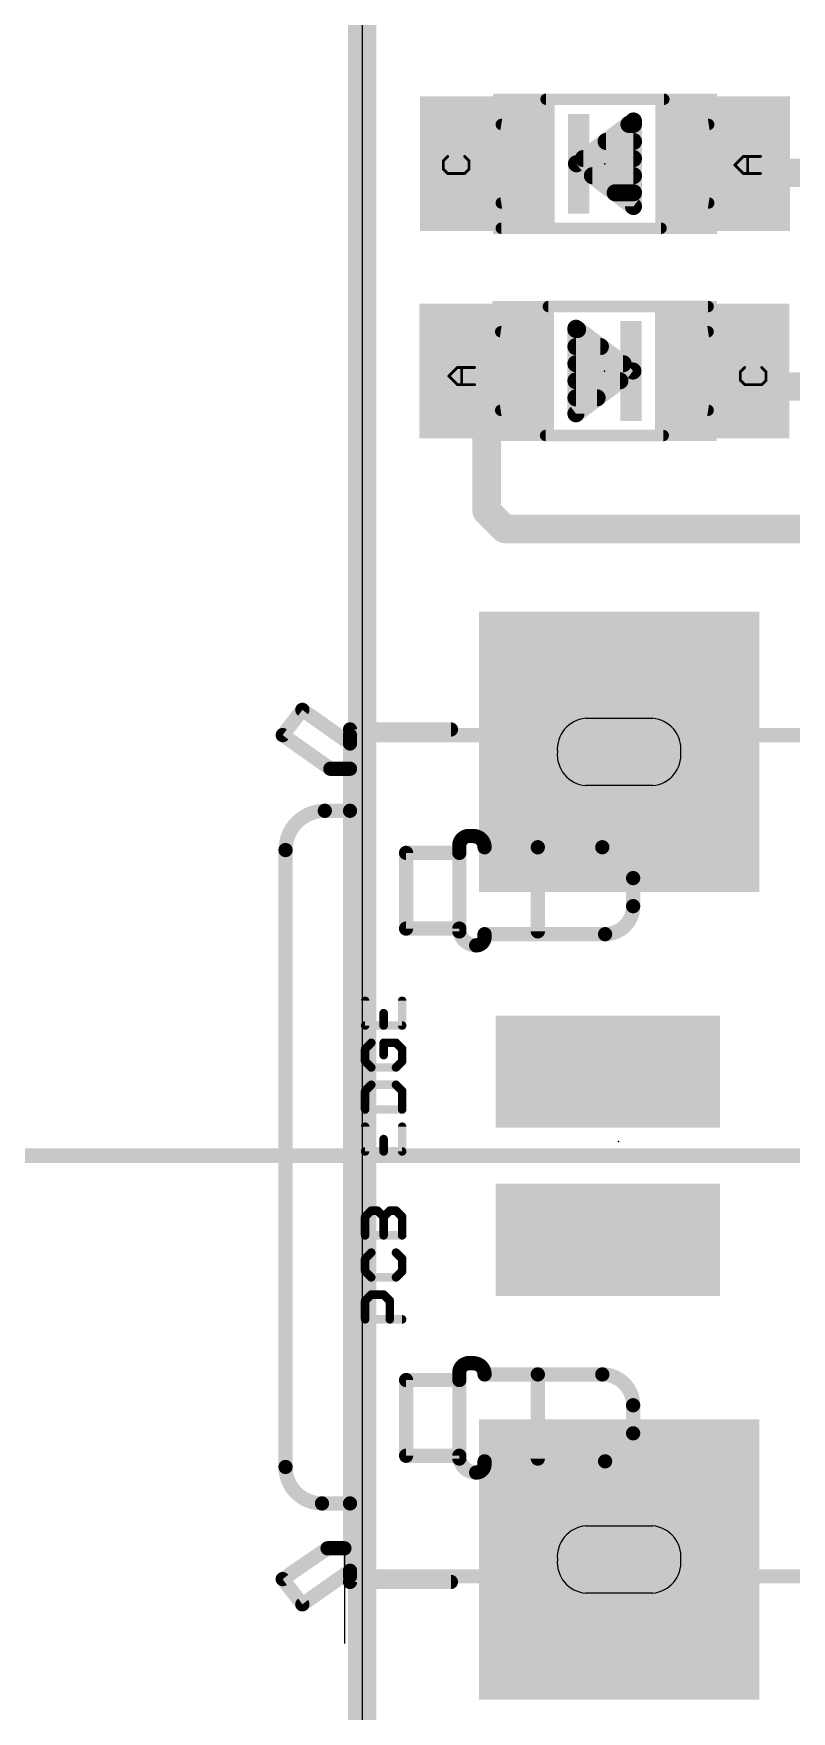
# Model space of a CAD drawing. Extents: x -18.9 to 56.5, y -5.3 to 63.2.
# Drawn here: x -2.93 to 3.83, y 20.45 to 35.4 of the extents above; entities that cross this region are included whole.
import ezdxf

# ---------------------------------------------------------------- set-up
doc = ezdxf.new("R2010")
doc.units = 0
for name, color, linetype in [('1', 12, 'CONTINUOUS'), ('16', 132, 'CONTINUOUS'), ('17', 110, 'CONTINUOUS'), ('20', 53, 'CONTINUOUS'), ('21', 40, 'CONTINUOUS'), ('23', 53, 'CONTINUOUS'), ('24', 53, 'CONTINUOUS'), ('47', 253, 'CONTINUOUS'), ('51', 253, 'CONTINUOUS')]:
    doc.layers.add(name, color=color, linetype=linetype)

# ---------------------------------------------------------------- blocks, each defined once
blk = doc.blocks.new('RECT')
blk.add_solid([(-0.5, -0.5), (0.5, -0.5), (-0.5, 0.5), (0.5, 0.5)])
blk = doc.blocks.new('SQUAREP')
blk.add_solid([(-0.5, -0.5), (0.5, -0.5), (-0.5, 0.5), (0.5, 0.5)])

msp = doc.modelspace()

# ---------------------------------------------------------------- linework, layer by layer
at = {"layer": '1', "const_width": 0.254}
for points in [[(0, 50.8), (0, 0)], [(3.215, 34.244), (3.296, 34.163)], [(3.296, 34.163), (4.908, 34.163)], [(1.11, 32.396), (1.11, 31.148)], [(3.21, 32.396), (3.072, 32.258)], [(3.072, 32.258), (4.892, 32.258)], [(1.11, 31.148), (1.27, 30.988)], [(1.27, 30.988), (6.985, 30.988)]]:
    msp.add_lwpolyline(points, dxfattribs=at)
at = {"layer": '1', "const_width": 0.127}
for points in [[(3.2599, 34.2889, 1), (3.1701, 34.1991)], [(3.296, 34.2265, 1), (3.296, 34.0995)], [(3.2511, 34.1181, 1), (3.3409, 34.2079)], [(1.1735, 32.396, 1), (1.0465, 32.396)], [(3.2549, 32.3511, 1), (3.1651, 32.4409)], [(3.072, 32.3215, 1), (3.072, 32.1945)], [(3.0271, 32.3029, 1), (3.1169, 32.2131)], [(1.1549, 31.1929, 1), (1.0651, 31.1031)], [(1.0465, 31.148, 1), (1.1735, 31.148)], [(1.27, 31.0515, 1), (1.27, 30.9245)], [(1.2251, 30.9431, 1), (1.3149, 31.0329)]]:
    msp.add_lwpolyline(points, format="xyb", dxfattribs=at)
at = {"layer": '16', "const_width": 0.254}
msp.add_lwpolyline([(0, 50.8), (0, 0)], dxfattribs=at)
at = {"layer": '20'}
for p, q in [((0, 46.99), (0, 11.176)), ((1.991, 29.3), (2.591, 29.3)), ((2.591, 28.7), (1.991, 28.7)), ((1.991, 22.1), (2.591, 22.1)), ((2.591, 21.5), (1.991, 21.5))]:
    msp.add_line(p, q, dxfattribs=at)
for centre, start, end in [((2.016, 29.025), 95.1944, 185.1944), ((2.566, 29.025), 354.8056, 84.8056), ((2.016, 28.975), 174.8056, 264.8056), ((2.566, 28.975), 275.1944, 5.1944), ((2.016, 21.825), 95.1944, 185.1944), ((2.566, 21.825), 354.8056, 84.8056), ((2.016, 21.775), 174.8056, 264.8056), ((2.566, 21.775), 275.1944, 5.1944)]:
    msp.add_arc(centre, 0.2761, start, end, dxfattribs=at)
at = {"layer": '21'}
for points, const_width in [([(2.419, 34.625), (1.911, 34.244)], 0.1524), ([(2.3787, 34.5948), (2.419, 34.5948)], 0.1524), ([(2.419, 33.863), (2.419, 34.625)], 0.1524), ([(2.1755, 34.4424), (2.419, 34.4424)], 0.1524), ([(1.911, 34.244), (2.419, 33.863)], 0.1524), ([(1.9723, 34.29), (2.419, 34.29)], 0.1524), ([(2.0529, 34.1376), (2.419, 34.1376)], 0.1524), ([(2.2561, 33.9852), (2.419, 33.9852)], 0.1524), ([(2.414, 32.396), (1.906, 32.777)], 0.1524), ([(1.906, 32.777), (1.906, 32.015)], 0.1524), ([(1.906, 32.766), (1.9207, 32.766)], 0.1524), ([(1.906, 32.6136), (2.1239, 32.6136)], 0.1524), ([(1.906, 32.4612), (2.3271, 32.4612)], 0.1524), ([(1.906, 32.015), (2.414, 32.396)], 0.1524), ([(1.906, 32.3088), (2.2977, 32.3088)], 0.1524), ([(1.906, 32.1564), (2.0945, 32.1564)], 0.1524), ([(0.791, 29.2), (-0.109, 29.2)], 0.127), ([(-0.109, 29.2), (-0.109, 21.6)], 0.127), ([(-0.109, 21.6), (0.791, 21.6)], 0.127)]:
    msp.add_lwpolyline(points, dxfattribs=dict(at, const_width=const_width))
for points, const_width in [([(2.3787, 34.6329, 1), (2.3787, 34.5567)], 0.0762), ([(2.4571, 34.625, 1), (2.3809, 34.625)], 0.0762), ([(2.4419, 34.5945, 1), (2.3961, 34.6555)], 0.0762), ([(2.419, 34.5567, 1), (2.419, 34.6329)], 0.0762), ([(2.1755, 34.4805, 1), (2.1755, 34.4043)], 0.0762), ([(2.419, 34.4043, 1), (2.419, 34.4805)], 0.0762), ([(1.9339, 34.2745, 1), (1.8881, 34.2135)], 0.0762), ([(1.8881, 34.2745, 1), (1.9339, 34.2135)], 0.0762), ([(1.9723, 34.3281, 1), (1.9723, 34.2519)], 0.0762), ([(2.419, 34.2519, 1), (2.419, 34.3281)], 0.0762), ([(2.0529, 34.1757, 1), (2.0529, 34.0995)], 0.0762), ([(2.419, 34.0995, 1), (2.419, 34.1757)], 0.0762), ([(2.2561, 34.0233, 1), (2.2561, 33.9471)], 0.0762), ([(2.419, 33.9471, 1), (2.419, 34.0233)], 0.0762), ([(2.3809, 33.863, 1), (2.4571, 33.863)], 0.0762), ([(2.3961, 33.8325, 1), (2.4419, 33.8935)], 0.0762), ([(1.9289, 32.8075, 1), (1.8831, 32.7465)], 0.0762), ([(1.9441, 32.777, 1), (1.8679, 32.777)], 0.0762), ([(1.906, 32.8041, 1), (1.906, 32.7279)], 0.0762), ([(1.9207, 32.7279, 1), (1.9207, 32.8041)], 0.0762), ([(1.906, 32.6517, 1), (1.906, 32.5755)], 0.0762), ([(2.1239, 32.5755, 1), (2.1239, 32.6517)], 0.0762), ([(1.906, 32.4993, 1), (1.906, 32.4231)], 0.0762), ([(2.3271, 32.4231, 1), (2.3271, 32.4993)], 0.0762), ([(2.4369, 32.3655, 1), (2.3911, 32.4265)], 0.0762), ([(2.3911, 32.3655, 1), (2.4369, 32.4265)], 0.0762), ([(1.906, 32.3469, 1), (1.906, 32.2707)], 0.0762), ([(2.2977, 32.2707, 1), (2.2977, 32.3469)], 0.0762), ([(1.906, 32.1945, 1), (1.906, 32.1183)], 0.0762), ([(2.0945, 32.1183, 1), (2.0945, 32.1945)], 0.0762), ([(1.8831, 32.0455, 1), (1.9289, 31.9845)], 0.0762), ([(1.8679, 32.015, 1), (1.9441, 32.015)], 0.0762), ([(-0.109, 29.2318, 1), (-0.109, 29.1683)], 0.0635), ([(-0.0772, 29.2, 1), (-0.1407, 29.2)], 0.0635), ([(0.791, 29.1683, 1), (0.791, 29.2318)], 0.0635), ([(-0.109, 21.6318, 1), (-0.109, 21.5683)], 0.0635), ([(-0.1407, 21.6, 1), (-0.0772, 21.6)], 0.0635), ([(0.791, 21.5683, 1), (0.791, 21.6318)], 0.0635)]:
    msp.add_lwpolyline(points, format="xyb", dxfattribs=dict(at, const_width=const_width))
at = {"layer": '23'}
for p in [(2.165, 34.244), (2.16, 32.396)]:
    msp.add_point(p, dxfattribs=at)
at = {"layer": '24'}
msp.add_point((2.286, 25.527), dxfattribs=at)
at = {"layer": '47', "const_width": 0.13}
msp.add_lwpolyline([(4.191, 25.4), (-14.523, 25.4)], dxfattribs=at)
at = {"layer": '51'}
msp.add_line((-0.159, 21.9), (-0.159, 21.05), dxfattribs=at)
for points, const_width in [([(1.64, 34.819), (2.69, 34.819)], 0.1016), ([(0.7616, 34.3092), (0.7235, 34.2711)], 0.0254), ([(0.7235, 34.2711), (0.7235, 34.1948)], 0.0254), ([(0.9523, 34.2711), (0.9142, 34.3092)], 0.0254), ([(0.9523, 34.1948), (0.9523, 34.2711)], 0.0254), ([(3.3235, 34.233), (3.3998, 34.3092)], 0.0254), ([(3.3998, 34.3092), (3.5523, 34.3092)], 0.0254), ([(3.4379, 34.1567), (3.4379, 34.3092)], 0.0254), ([(0.7235, 34.1948), (0.7616, 34.1567)], 0.0254), ([(0.7616, 34.1567), (0.9142, 34.1567)], 0.0254), ([(0.9142, 34.1567), (0.9523, 34.1948)], 0.0254), ([(3.3998, 34.1567), (3.3235, 34.233)], 0.0254), ([(3.5523, 34.1567), (3.3998, 34.1567)], 0.0254), ([(2.665, 33.669), (1.24, 33.669)], 0.1016), ([(1.66, 32.971), (3.085, 32.971)], 0.1016), ([(0.7725, 32.3511), (0.8488, 32.4274)], 0.0254), ([(0.8488, 32.2748), (0.7725, 32.3511)], 0.0254), ([(0.8488, 32.4274), (1.0013, 32.4274)], 0.0254), ([(0.8869, 32.2748), (0.8869, 32.4274)], 0.0254), ([(3.4106, 32.4274), (3.3725, 32.3892)], 0.0254), ([(3.3725, 32.3892), (3.3725, 32.313)], 0.0254), ([(3.3725, 32.313), (3.4106, 32.2748)], 0.0254), ([(3.6013, 32.3892), (3.5632, 32.4274)], 0.0254), ([(3.5632, 32.2748), (3.6013, 32.313)], 0.0254), ([(3.6013, 32.313), (3.6013, 32.3892)], 0.0254), ([(1.0013, 32.2748), (0.8488, 32.2748)], 0.0254), ([(3.4106, 32.2748), (3.5632, 32.2748)], 0.0254), ([(2.685, 31.821), (1.635, 31.821)], 0.1016), ([(-0.534, 29.375), (-0.709, 29.15)], 0.127), ([(-0.534, 29.375), (-0.109, 29.075)], 0.127), ([(-0.709, 29.15), (-0.284, 28.85)], 0.127), ([(4.316, 29.15), (-0.109, 29.15)], 0.127), ([(-0.109, 29.15), (-0.109, 29.075)], 0.127), ([(-0.109, 29.075), (-0.109, 28.85)], 0.127), ([(-0.284, 28.85), (-0.109, 28.85)], 0.127), ([(-0.109, 28.85), (-0.109, 28.475)], 0.127), ([(-0.109, 28.475), (-0.334, 28.475)], 0.127), ([(-0.109, 28.475), (-0.109, 22.3)], 0.127), ([(0.966, 28.25), (0.991, 28.25)], 0.127), ([(-0.684, 28.125), (-0.684, 22.625)], 0.127), ([(0.391, 27.425), (0.391, 28.1)], 0.127), ([(0.391, 28.1), (0.866, 28.1)], 0.127), ([(0.866, 28.1), (0.866, 28.175)], 0.127), ([(0.866, 28.1), (0.866, 27.4)], 0.127), ([(1.091, 28.15), (1.566, 28.15)], 0.127), ([(1.566, 28.15), (2.141, 28.15)], 0.127), ([(1.566, 28.15), (1.566, 27.4)], 0.127), ([(2.416, 27.875), (2.416, 27.625)], 0.127), ([(0.866, 27.425), (0.391, 27.425)], 0.127), ([(2.166, 27.375), (1.091, 27.375)], 0.127), ([(1.091, 27.375), (1.091, 27.35)], 0.127), ([(0.0256, 26.781), (0.0256, 26.5607)], 0.0762), ([(0.3561, 26.5607), (0.3561, 26.781)], 0.0762), ([(0.1909, 26.5607), (0.1909, 26.6709)], 0.0762), ([(0.0256, 26.5607), (0.3561, 26.5607)], 0.0762), ([(0.0807, 26.4068), (0.0256, 26.3517)], 0.0762), ([(0.0256, 26.3517), (0.0256, 26.2416)], 0.0762), ([(0.301, 26.4068), (0.1909, 26.4068)], 0.0762), ([(0.1909, 26.4068), (0.1909, 26.2967)], 0.0762), ([(0.3561, 26.3517), (0.301, 26.4068)], 0.0762), ([(0.3561, 26.2416), (0.3561, 26.3517)], 0.0762), ([(0.0256, 26.2416), (0.0807, 26.1865)], 0.0762), ([(0.0807, 26.1865), (0.301, 26.1865)], 0.0762), ([(0.301, 26.1865), (0.3561, 26.2416)], 0.0762), ([(0.0807, 26.0326), (0.0256, 25.9775)], 0.0762), ([(0.301, 26.0326), (0.0807, 26.0326)], 0.0762), ([(0.3561, 25.9775), (0.301, 26.0326)], 0.0762), ([(0.0256, 25.9775), (0.0256, 25.8123)], 0.0762), ([(0.3561, 25.8123), (0.3561, 25.9775)], 0.0762), ([(0.0256, 25.8123), (0.3561, 25.8123)], 0.0762), ([(0.0256, 25.6584), (0.0256, 25.4381)], 0.0762), ([(0.1909, 25.4381), (0.1909, 25.5483)], 0.0762), ([(0.3561, 25.4381), (0.3561, 25.6584)], 0.0762), ([(0.0256, 25.4381), (0.3561, 25.4381)], 0.0762), ([(0.0256, 24.8549), (0.0807, 24.91)], 0.0762), ([(0.0256, 24.6897), (0.0256, 24.8549)], 0.0762), ([(0.0807, 24.91), (0.1358, 24.91)], 0.0762), ([(0.1358, 24.91), (0.1909, 24.8549)], 0.0762), ([(0.1909, 24.8549), (0.2459, 24.91)], 0.0762), ([(0.1909, 24.6897), (0.1909, 24.8549)], 0.0762), ([(0.2459, 24.91), (0.301, 24.91)], 0.0762), ([(0.301, 24.91), (0.3561, 24.8549)], 0.0762), ([(0.3561, 24.8549), (0.3561, 24.6897)], 0.0762), ([(0.3561, 24.6897), (0.0256, 24.6897)], 0.0762), ([(0.0807, 24.5358), (0.0256, 24.4807)], 0.0762), ([(0.3561, 24.4807), (0.301, 24.5358)], 0.0762), ([(0.0256, 24.4807), (0.0256, 24.3706)], 0.0762), ([(0.0256, 24.3706), (0.0807, 24.3155)], 0.0762), ([(0.301, 24.3155), (0.3561, 24.3706)], 0.0762), ([(0.3561, 24.3706), (0.3561, 24.4807)], 0.0762), ([(0.0807, 24.3155), (0.301, 24.3155)], 0.0762), ([(0.0256, 24.1065), (0.0807, 24.1616)], 0.0762), ([(0.0256, 23.9413), (0.0256, 24.1065)], 0.0762), ([(0.0807, 24.1616), (0.1909, 24.1616)], 0.0762), ([(0.1909, 24.1616), (0.2459, 24.1065)], 0.0762), ([(0.2459, 24.1065), (0.2459, 23.9413)], 0.0762), ([(0.3561, 23.9413), (0.0256, 23.9413)], 0.0762), ([(0.866, 23.4), (0.866, 23.475)], 0.127), ([(0.966, 23.55), (0.991, 23.55)], 0.127), ([(1.091, 23.45), (1.566, 23.45)], 0.127), ([(1.566, 23.45), (2.141, 23.45)], 0.127), ([(1.566, 23.45), (1.566, 22.7)], 0.127), ([(0.391, 22.725), (0.391, 23.4)], 0.127), ([(0.391, 23.4), (0.866, 23.4)], 0.127), ([(0.866, 23.4), (0.866, 22.7)], 0.127), ([(2.416, 23.175), (2.416, 22.925)], 0.127), ([(0.866, 22.725), (0.391, 22.725)], 0.127), ([(2.166, 22.675), (1.091, 22.675)], 0.127), ([(1.091, 22.675), (1.091, 22.65)], 0.127), ([(-0.359, 22.3), (-0.109, 22.3)], 0.127), ([(-0.109, 22.3), (-0.109, 21.7)], 0.127), ([(-0.709, 21.625), (-0.309, 21.9)], 0.127), ([(-0.309, 21.9), (-0.159, 21.9)], 0.127), ([(-0.109, 21.7), (-0.534, 21.4)], 0.127), ([(-0.109, 21.7), (-0.109, 21.65)], 0.127), ([(-0.109, 21.65), (4.391, 21.65)], 0.127), ([(-0.534, 21.4), (-0.709, 21.625)], 0.127)]:
    msp.add_lwpolyline(points, dxfattribs=dict(at, const_width=const_width))
for points, const_width in [([(1.64, 34.8444, 1), (1.64, 34.7936)], 0.0508), ([(2.69, 34.7936, 1), (2.69, 34.8444)], 0.0508), ([(1.24, 33.894, 0.8571), (1.24, 34.594)], 0.1016), ([(1.2439, 34.6191, 1), (1.2361, 34.5689)], 0.0508), ([(3.09, 34.594, 0.8571), (3.09, 33.894)], 0.1016), ([(3.0939, 34.5689, 1), (3.0861, 34.6191)], 0.0508), ([(0.7299, 34.2711, 1), (0.7172, 34.2711)], 0.0127), ([(0.719, 34.2756, 1), (0.728, 34.2666)], 0.0127), ([(0.7661, 34.3047, 1), (0.7571, 34.3137)], 0.0127), ([(0.9187, 34.3137, 1), (0.9097, 34.3047)], 0.0127), ([(0.9587, 34.2711, 1), (0.946, 34.2711)], 0.0127), ([(0.9478, 34.2666, 1), (0.9568, 34.2756)], 0.0127), ([(3.3998, 34.3156, 1), (3.3998, 34.3029)], 0.0127), ([(3.4043, 34.3047, 1), (3.3953, 34.3137)], 0.0127), ([(3.4443, 34.3092, 1), (3.4316, 34.3092)], 0.0127), ([(3.5523, 34.3029, 1), (3.5523, 34.3156)], 0.0127), ([(0.728, 34.1993, 1), (0.719, 34.1903)], 0.0127), ([(0.7172, 34.1948, 1), (0.7299, 34.1948)], 0.0127), ([(0.7616, 34.163, 1), (0.7616, 34.1504)], 0.0127), ([(0.7571, 34.1522, 1), (0.7661, 34.1612)], 0.0127), ([(0.9097, 34.1612, 1), (0.9187, 34.1522)], 0.0127), ([(0.9142, 34.1504, 1), (0.9142, 34.163)], 0.0127), ([(0.946, 34.1948, 1), (0.9587, 34.1948)], 0.0127), ([(0.9568, 34.1903, 1), (0.9478, 34.1993)], 0.0127), ([(3.328, 34.2375, 1), (3.319, 34.2285)], 0.0127), ([(3.319, 34.2375, 1), (3.328, 34.2285)], 0.0127), ([(3.3998, 34.163, 1), (3.3998, 34.1504)], 0.0127), ([(3.3953, 34.1522, 1), (3.4043, 34.1612)], 0.0127), ([(3.4316, 34.1567, 1), (3.4443, 34.1567)], 0.0127), ([(3.5523, 34.1504, 1), (3.5523, 34.163)], 0.0127), ([(1.315, 33.691, 1), (1.315, 33.897, 1), (1.315, 33.691)], 0.0762), ([(1.2361, 33.9191, 1), (1.2439, 33.8689)], 0.0508), ([(3.0861, 33.8689, 1), (3.0939, 33.9191)], 0.0508), ([(1.24, 33.6944, 1), (1.24, 33.6436)], 0.0508), ([(2.665, 33.6436, 1), (2.665, 33.6944)], 0.0508), ([(1.66, 32.9964, 1), (1.66, 32.9456)], 0.0508), ([(3.01, 32.743, 1), (3.01, 32.949, 1), (3.01, 32.743)], 0.0762), ([(3.085, 32.9456, 1), (3.085, 32.9964)], 0.0508), ([(1.235, 32.046, 0.8571), (1.235, 32.746)], 0.1016), ([(1.2389, 32.7711, 1), (1.2311, 32.7209)], 0.0508), ([(3.085, 32.746, 0.8571), (3.085, 32.046)], 0.1016), ([(3.0889, 32.7209, 1), (3.0811, 32.7711)], 0.0508), ([(0.777, 32.3556, 1), (0.768, 32.3466)], 0.0127), ([(0.768, 32.3556, 1), (0.777, 32.3466)], 0.0127), ([(0.8488, 32.4337, 1), (0.8488, 32.421)], 0.0127), ([(0.8533, 32.4229, 1), (0.8443, 32.4318)], 0.0127), ([(0.8933, 32.4274, 1), (0.8806, 32.4274)], 0.0127), ([(1.0013, 32.421, 1), (1.0013, 32.4337)], 0.0127), ([(3.368, 32.3937, 1), (3.377, 32.3847)], 0.0127), ([(3.377, 32.3174, 1), (3.368, 32.3085)], 0.0127), ([(3.3789, 32.3892, 1), (3.3662, 32.3892)], 0.0127), ([(3.3662, 32.313, 1), (3.3789, 32.313)], 0.0127), ([(3.4151, 32.4229, 1), (3.4061, 32.4318)], 0.0127), ([(3.5677, 32.4318, 1), (3.5587, 32.4229)], 0.0127), ([(3.6077, 32.3892, 1), (3.595, 32.3892)], 0.0127), ([(3.595, 32.313, 1), (3.6077, 32.313)], 0.0127), ([(3.5968, 32.3847, 1), (3.6058, 32.3937)], 0.0127), ([(3.6058, 32.3085, 1), (3.5968, 32.3174)], 0.0127), ([(0.8488, 32.2812, 1), (0.8488, 32.2685)], 0.0127), ([(0.8443, 32.2703, 1), (0.8533, 32.2793)], 0.0127), ([(0.8806, 32.2748, 1), (0.8933, 32.2748)], 0.0127), ([(1.0013, 32.2685, 1), (1.0013, 32.2812)], 0.0127), ([(3.4106, 32.2812, 1), (3.4106, 32.2685)], 0.0127), ([(3.4061, 32.2703, 1), (3.4151, 32.2793)], 0.0127), ([(3.5587, 32.2793, 1), (3.5677, 32.2703)], 0.0127), ([(3.5632, 32.2685, 1), (3.5632, 32.2812)], 0.0127), ([(1.2311, 32.0711, 1), (1.2389, 32.0209)], 0.0508), ([(3.0811, 32.0209, 1), (3.0889, 32.0711)], 0.0508), ([(1.635, 31.8464, 1), (1.635, 31.7956)], 0.0508), ([(2.685, 31.7956, 1), (2.685, 31.8464)], 0.0508), ([(-0.5157, 29.4009, 1), (-0.5523, 29.3491)], 0.0635), ([(-0.5089, 29.3555, 1), (-0.5591, 29.3945)], 0.0635), ([(-0.6907, 29.1759, 1), (-0.7273, 29.1241)], 0.0635), ([(-0.7341, 29.1695, 1), (-0.6839, 29.1305)], 0.0635), ([(-0.109, 29.1818, 1), (-0.109, 29.1183)], 0.0635), ([(-0.0772, 29.15, 1), (-0.1407, 29.15)], 0.0635), ([(-0.0772, 29.075, 1), (-0.1407, 29.075)], 0.0635), ([(-0.1407, 29.075, 1), (-0.0772, 29.075)], 0.0635), ([(-0.1273, 29.0491, 1), (-0.0907, 29.1009)], 0.0635), ([(-0.284, 28.8818, 1), (-0.284, 28.8183)], 0.0635), ([(-0.3023, 28.8241, 1), (-0.2657, 28.8759)], 0.0635), ([(-0.0772, 28.85, 1), (-0.1407, 28.85)], 0.0635), ([(-0.1407, 28.85, 1), (-0.0772, 28.85)], 0.0635), ([(-0.109, 28.8183, 1), (-0.109, 28.8818)], 0.0635), ([(-0.334, 28.475, 0.4142), (-0.684, 28.125)], 0.127), ([(-0.334, 28.5068, 1), (-0.334, 28.4433)], 0.0635), ([(-0.334, 28.4433, 1), (-0.334, 28.5068)], 0.0635), ([(-0.0772, 28.475, 1), (-0.1407, 28.475)], 0.0635), ([(-0.1407, 28.475, 1), (-0.0772, 28.475)], 0.0635), ([(-0.109, 28.4433, 1), (-0.109, 28.5068)], 0.0635), ([(0.966, 28.25, 0.4142), (0.866, 28.175)], 0.127), ([(0.966, 28.2817, 1), (0.966, 28.2183)], 0.0635), ([(1.091, 28.15, 0.4142), (0.991, 28.25)], 0.127), ([(0.991, 28.2817, 1), (0.991, 28.2183)], 0.0635), ([(0.9615, 28.2186, 1), (0.9705, 28.2814)], 0.0635), ([(0.991, 28.2183, 1), (0.991, 28.2817)], 0.0635), ([(-0.6522, 28.125, 1), (-0.7158, 28.125)], 0.0635), ([(-0.7158, 28.125, 1), (-0.6522, 28.125)], 0.0635), ([(0.391, 28.1318, 1), (0.391, 28.0683)], 0.0635), ([(0.4228, 28.1, 1), (0.3593, 28.1)], 0.0635), ([(0.8978, 28.175, 1), (0.8342, 28.175)], 0.0635), ([(0.8346, 28.1795, 1), (0.8974, 28.1705)], 0.0635), ([(0.8978, 28.1, 1), (0.8342, 28.1)], 0.0635), ([(0.8342, 28.1, 1), (0.8978, 28.1)], 0.0635), ([(0.866, 28.0683, 1), (0.866, 28.1318)], 0.0635), ([(1.091, 28.1818, 1), (1.091, 28.1183)], 0.0635), ([(1.0593, 28.15, 1), (1.1227, 28.15)], 0.0635), ([(1.566, 28.1818, 1), (1.566, 28.1183)], 0.0635), ([(1.5978, 28.15, 1), (1.5343, 28.15)], 0.0635), ([(1.566, 28.1183, 1), (1.566, 28.1818)], 0.0635), ([(2.416, 27.875, 0.4142), (2.141, 28.15)], 0.127), ([(2.141, 28.1818, 1), (2.141, 28.1183)], 0.0635), ([(2.141, 28.1183, 1), (2.141, 28.1818)], 0.0635), ([(2.4478, 27.875, 1), (2.3842, 27.875)], 0.0635), ([(2.3842, 27.875, 1), (2.4478, 27.875)], 0.0635), ([(2.166, 27.375, 0.4142), (2.416, 27.625)], 0.127), ([(2.4478, 27.625, 1), (2.3842, 27.625)], 0.0635), ([(2.3842, 27.625, 1), (2.4478, 27.625)], 0.0635), ([(0.391, 27.4567, 1), (0.391, 27.3933)], 0.0635), ([(0.3593, 27.425, 1), (0.4228, 27.425)], 0.0635), ([(0.8978, 27.425, 1), (0.8342, 27.425)], 0.0635), ([(0.866, 27.425, 0.4142), (1.016, 27.275)], 0.127), ([(0.8342, 27.4, 1), (0.8978, 27.4)], 0.0635), ([(0.866, 27.3933, 1), (0.866, 27.4567)], 0.0635), ([(1.016, 27.275, 0.4142), (1.091, 27.35)], 0.127), ([(1.091, 27.4067, 1), (1.091, 27.3433)], 0.0635), ([(1.1227, 27.375, 1), (1.0593, 27.375)], 0.0635), ([(1.1227, 27.35, 1), (1.0593, 27.35)], 0.0635), ([(1.0593, 27.35, 1), (1.1227, 27.35)], 0.0635), ([(1.5343, 27.4, 1), (1.5978, 27.4)], 0.0635), ([(2.166, 27.4067, 1), (2.166, 27.3433)], 0.0635), ([(2.166, 27.3433, 1), (2.166, 27.4067)], 0.0635), ([(1.016, 27.3068, 1), (1.016, 27.2433)], 0.0635), ([(1.016, 27.2433, 1), (1.016, 27.3068)], 0.0635), ([(0.0447, 26.781, 1), (0.0066, 26.781)], 0.0381), ([(0.3752, 26.781, 1), (0.3371, 26.781)], 0.0381), ([(0.2099, 26.6709, 1), (0.1718, 26.6709)], 0.0381), ([(0.0256, 26.5798, 1), (0.0256, 26.5417)], 0.0381), ([(0.0066, 26.5607, 1), (0.0447, 26.5607)], 0.0381), ([(0.1718, 26.5607, 1), (0.2099, 26.5607)], 0.0381), ([(0.3371, 26.5607, 1), (0.3752, 26.5607)], 0.0381), ([(0.3561, 26.5417, 1), (0.3561, 26.5798)], 0.0381), ([(0.0121, 26.3652, 1), (0.0391, 26.3383)], 0.0381), ([(0.0447, 26.3517, 1), (0.0066, 26.3517)], 0.0381), ([(0.0942, 26.3934, 1), (0.0672, 26.4203)], 0.0381), ([(0.2099, 26.4068, 1), (0.1718, 26.4068)], 0.0381), ([(0.1909, 26.4259, 1), (0.1909, 26.3878)], 0.0381), ([(0.3145, 26.4203, 1), (0.2876, 26.3934)], 0.0381), ([(0.301, 26.3878, 1), (0.301, 26.4259)], 0.0381), ([(0.3752, 26.3517, 1), (0.3371, 26.3517)], 0.0381), ([(0.3426, 26.3383, 1), (0.3696, 26.3652)], 0.0381), ([(0.0391, 26.2551, 1), (0.0121, 26.2281)], 0.0381), ([(0.0066, 26.2416, 1), (0.0447, 26.2416)], 0.0381), ([(0.0807, 26.2056, 1), (0.0807, 26.1675)], 0.0381), ([(0.0672, 26.173, 1), (0.0942, 26.2)], 0.0381), ([(0.1718, 26.2967, 1), (0.2099, 26.2967)], 0.0381), ([(0.2876, 26.2, 1), (0.3145, 26.173)], 0.0381), ([(0.301, 26.1675, 1), (0.301, 26.2056)], 0.0381), ([(0.3371, 26.2416, 1), (0.3752, 26.2416)], 0.0381), ([(0.3696, 26.2281, 1), (0.3426, 26.2551)], 0.0381), ([(0.0807, 26.0517, 1), (0.0807, 26.0136)], 0.0381), ([(0.0942, 26.0191, 1), (0.0672, 26.0461)], 0.0381), ([(0.3145, 26.0461, 1), (0.2876, 26.0191)], 0.0381), ([(0.301, 26.0136, 1), (0.301, 26.0517)], 0.0381), ([(0.0121, 25.991, 1), (0.0391, 25.9641)], 0.0381), ([(0.0447, 25.9775, 1), (0.0066, 25.9775)], 0.0381), ([(0.3752, 25.9775, 1), (0.3371, 25.9775)], 0.0381), ([(0.3426, 25.9641, 1), (0.3696, 25.991)], 0.0381), ([(0.0256, 25.8314, 1), (0.0256, 25.7933)], 0.0381), ([(0.0066, 25.8123, 1), (0.0447, 25.8123)], 0.0381), ([(0.3371, 25.8123, 1), (0.3752, 25.8123)], 0.0381), ([(0.3561, 25.7933, 1), (0.3561, 25.8314)], 0.0381), ([(0.0447, 25.6584, 1), (0.0066, 25.6584)], 0.0381), ([(0.2099, 25.5483, 1), (0.1718, 25.5483)], 0.0381), ([(0.3752, 25.6584, 1), (0.3371, 25.6584)], 0.0381), ([(0.0256, 25.4571, 1), (0.0256, 25.419)], 0.0381), ([(0.0066, 25.4381, 1), (0.0447, 25.4381)], 0.0381), ([(0.1718, 25.4381, 1), (0.2099, 25.4381)], 0.0381), ([(0.3371, 25.4381, 1), (0.3752, 25.4381)], 0.0381), ([(0.3561, 25.419, 1), (0.3561, 25.4571)], 0.0381), ([(0.0121, 24.8684, 1), (0.0391, 24.8415)], 0.0381), ([(0.0447, 24.8549, 1), (0.0066, 24.8549)], 0.0381), ([(0.0807, 24.9291, 1), (0.0807, 24.891)], 0.0381), ([(0.0942, 24.8965, 1), (0.0672, 24.9235)], 0.0381), ([(0.1493, 24.9235, 1), (0.1223, 24.8965)], 0.0381), ([(0.1358, 24.891, 1), (0.1358, 24.9291)], 0.0381), ([(0.2099, 24.8549, 1), (0.1718, 24.8549)], 0.0381), ([(0.1774, 24.8684, 1), (0.2043, 24.8415)], 0.0381), ([(0.1774, 24.8415, 1), (0.2043, 24.8684)], 0.0381), ([(0.2459, 24.9291, 1), (0.2459, 24.891)], 0.0381), ([(0.2594, 24.8965, 1), (0.2325, 24.9235)], 0.0381), ([(0.3145, 24.9235, 1), (0.2876, 24.8965)], 0.0381), ([(0.301, 24.891, 1), (0.301, 24.9291)], 0.0381), ([(0.3752, 24.8549, 1), (0.3371, 24.8549)], 0.0381), ([(0.3426, 24.8415, 1), (0.3696, 24.8684)], 0.0381), ([(0.0256, 24.7087, 1), (0.0256, 24.6706)], 0.0381), ([(0.0066, 24.6897, 1), (0.0447, 24.6897)], 0.0381), ([(0.1718, 24.6897, 1), (0.2099, 24.6897)], 0.0381), ([(0.3371, 24.6897, 1), (0.3752, 24.6897)], 0.0381), ([(0.3561, 24.6706, 1), (0.3561, 24.7087)], 0.0381), ([(0.0942, 24.5223, 1), (0.0672, 24.5493)], 0.0381), ([(0.3145, 24.5493, 1), (0.2876, 24.5223)], 0.0381), ([(0.0121, 24.4942, 1), (0.0391, 24.4672)], 0.0381), ([(0.0391, 24.384, 1), (0.0121, 24.3571)], 0.0381), ([(0.0447, 24.4807, 1), (0.0066, 24.4807)], 0.0381), ([(0.0066, 24.3706, 1), (0.0447, 24.3706)], 0.0381), ([(0.3752, 24.4807, 1), (0.3371, 24.4807)], 0.0381), ([(0.3371, 24.3706, 1), (0.3752, 24.3706)], 0.0381), ([(0.3696, 24.3571, 1), (0.3426, 24.384)], 0.0381), ([(0.3426, 24.4672, 1), (0.3696, 24.4942)], 0.0381), ([(0.0807, 24.3345, 1), (0.0807, 24.2964)], 0.0381), ([(0.0672, 24.302, 1), (0.0942, 24.3289)], 0.0381), ([(0.2876, 24.3289, 1), (0.3145, 24.302)], 0.0381), ([(0.301, 24.2964, 1), (0.301, 24.3345)], 0.0381), ([(0.0121, 24.12, 1), (0.0391, 24.093)], 0.0381), ([(0.0447, 24.1065, 1), (0.0066, 24.1065)], 0.0381), ([(0.0807, 24.1806, 1), (0.0807, 24.1425)], 0.0381), ([(0.0942, 24.1481, 1), (0.0672, 24.1751)], 0.0381), ([(0.2043, 24.1751, 1), (0.1774, 24.1481)], 0.0381), ([(0.1909, 24.1425, 1), (0.1909, 24.1806)], 0.0381), ([(0.265, 24.1065, 1), (0.2269, 24.1065)], 0.0381), ([(0.2325, 24.093, 1), (0.2594, 24.12)], 0.0381), ([(0.0256, 23.9603, 1), (0.0256, 23.9222)], 0.0381), ([(0.0066, 23.9413, 1), (0.0447, 23.9413)], 0.0381), ([(0.2269, 23.9413, 1), (0.265, 23.9413)], 0.0381), ([(0.3561, 23.9222, 1), (0.3561, 23.9603)], 0.0381), ([(0.966, 23.55, 0.4142), (0.866, 23.475)], 0.127), ([(0.8978, 23.475, 1), (0.8342, 23.475)], 0.0635), ([(0.8346, 23.4795, 1), (0.8974, 23.4705)], 0.0635), ([(0.966, 23.5817, 1), (0.966, 23.5183)], 0.0635), ([(1.091, 23.45, 0.4142), (0.991, 23.55)], 0.127), ([(0.991, 23.5817, 1), (0.991, 23.5183)], 0.0635), ([(0.9615, 23.5186, 1), (0.9705, 23.5814)], 0.0635), ([(0.991, 23.5183, 1), (0.991, 23.5817)], 0.0635), ([(1.091, 23.4818, 1), (1.091, 23.4183)], 0.0635), ([(1.566, 23.4818, 1), (1.566, 23.4183)], 0.0635), ([(1.5978, 23.45, 1), (1.5343, 23.45)], 0.0635), ([(1.566, 23.4183, 1), (1.566, 23.4818)], 0.0635), ([(2.416, 23.175, 0.4142), (2.141, 23.45)], 0.127), ([(2.141, 23.4818, 1), (2.141, 23.4183)], 0.0635), ([(2.141, 23.4183, 1), (2.141, 23.4818)], 0.0635), ([(0.391, 23.4318, 1), (0.391, 23.3683)], 0.0635), ([(0.4228, 23.4, 1), (0.3593, 23.4)], 0.0635), ([(0.8978, 23.4, 1), (0.8342, 23.4)], 0.0635), ([(0.8342, 23.4, 1), (0.8978, 23.4)], 0.0635), ([(0.866, 23.3683, 1), (0.866, 23.4318)], 0.0635), ([(1.0593, 23.45, 1), (1.1227, 23.45)], 0.0635), ([(2.4478, 23.175, 1), (2.3842, 23.175)], 0.0635), ([(2.3842, 23.175, 1), (2.4478, 23.175)], 0.0635), ([(2.166, 22.675, 0.4142), (2.416, 22.925)], 0.127), ([(2.4478, 22.925, 1), (2.3842, 22.925)], 0.0635), ([(2.3842, 22.925, 1), (2.4478, 22.925)], 0.0635), ([(0.391, 22.7568, 1), (0.391, 22.6933)], 0.0635), ([(0.3593, 22.725, 1), (0.4228, 22.725)], 0.0635), ([(0.8978, 22.725, 1), (0.8342, 22.725)], 0.0635), ([(0.866, 22.725, 0.4142), (1.016, 22.575)], 0.127), ([(0.866, 22.6933, 1), (0.866, 22.7568)], 0.0635), ([(1.091, 22.7067, 1), (1.091, 22.6433)], 0.0635), ([(1.1227, 22.675, 1), (1.0593, 22.675)], 0.0635), ([(2.166, 22.7067, 1), (2.166, 22.6433)], 0.0635), ([(2.166, 22.6433, 1), (2.166, 22.7067)], 0.0635), ([(-0.684, 22.625, 0.4142), (-0.359, 22.3)], 0.127), ([(-0.6522, 22.625, 1), (-0.7158, 22.625)], 0.0635), ([(-0.7158, 22.625, 1), (-0.6522, 22.625)], 0.0635), ([(0.8342, 22.7, 1), (0.8978, 22.7)], 0.0635), ([(1.016, 22.575, 0.4142), (1.091, 22.65)], 0.127), ([(1.016, 22.6068, 1), (1.016, 22.5433)], 0.0635), ([(1.016, 22.5433, 1), (1.016, 22.6068)], 0.0635), ([(1.1227, 22.65, 1), (1.0593, 22.65)], 0.0635), ([(1.0593, 22.65, 1), (1.1227, 22.65)], 0.0635), ([(1.5343, 22.7, 1), (1.5978, 22.7)], 0.0635), ([(-0.359, 22.3317, 1), (-0.359, 22.2683)], 0.0635), ([(-0.359, 22.2683, 1), (-0.359, 22.3317)], 0.0635), ([(-0.0772, 22.3, 1), (-0.1407, 22.3)], 0.0635), ([(-0.1407, 22.3, 1), (-0.0772, 22.3)], 0.0635), ([(-0.109, 22.2683, 1), (-0.109, 22.3317)], 0.0635), ([(-0.309, 21.9318, 1), (-0.309, 21.8683)], 0.0635), ([(-0.291, 21.8738, 1), (-0.327, 21.9262)], 0.0635), ([(-0.159, 21.8683, 1), (-0.159, 21.9318)], 0.0635), ([(-0.109, 21.6818, 1), (-0.109, 21.6183)], 0.0635), ([(-0.0772, 21.7, 1), (-0.1407, 21.7)], 0.0635), ([(-0.1407, 21.7, 1), (-0.0772, 21.7)], 0.0635), ([(-0.0907, 21.6741, 1), (-0.1273, 21.7259)], 0.0635), ([(-0.6839, 21.6445, 1), (-0.7341, 21.6055)], 0.0635), ([(-0.727, 21.6512, 1), (-0.691, 21.5988)], 0.0635), ([(-0.1407, 21.65, 1), (-0.0772, 21.65)], 0.0635), ([(-0.5523, 21.4259, 1), (-0.5157, 21.3741)], 0.0635), ([(-0.5591, 21.3805, 1), (-0.5089, 21.4195)], 0.0635)]:
    msp.add_lwpolyline(points, format="xyb", dxfattribs=dict(at, const_width=const_width))

# ---------------------------------------------------------------- block references
at = {"layer": '1', "xscale": 1.2, "yscale": 1.2}
for p, rotation in [((1.115, 34.244), 90), ((3.215, 34.244), 90), ((1.11, 32.396), 270), ((3.21, 32.396), 270)]:
    msp.add_blockref('RECT', p, dxfattribs=dict(at, rotation=rotation))
at = {"layer": '1', "xscale": 2}
for p in [(2.191, 26.15), (2.191, 24.65)]:
    msp.add_blockref('RECT', p, dxfattribs=at)
at = {"layer": '17', "xscale": 2.5, "yscale": 2.5}
for p in [(2.291, 29), (2.291, 29), (2.291, 21.8), (2.291, 21.8)]:
    msp.add_blockref('SQUAREP', p, dxfattribs=at)
at = {"layer": '21', "xscale": 0.889, "yscale": 0.1905}
for p, rotation in [((1.9293, 34.244), 90), ((2.3958, 32.396), 270)]:
    msp.add_blockref('RECT', p, dxfattribs=dict(at, rotation=rotation))
at = {"layer": '51'}
for p, xscale, yscale, rotation in [((1.415, 34.7065), 0.325, 0.5, 90), ((2.915, 34.7065), 0.325, 0.5, 90), ((1.54, 34.494), 0.15, 0.25, 90), ((2.79, 34.494), 0.15, 0.25, 90), ((1.5775, 34.244), 0.4, 0.175, 90), ((2.7525, 34.244), 0.4, 0.175, 90), ((1.54, 33.994), 0.15, 0.25, 90), ((2.79, 33.994), 0.15, 0.25, 90), ((1.2025, 33.7815), 0.325, 0.075, 90), ((1.534, 33.794), 0.3, 0.262, 90), ((2.915, 33.7815), 0.325, 0.5, 90), ((1.41, 32.8585), 0.325, 0.5, 270), ((2.791, 32.846), 0.3, 0.262, 270), ((3.1225, 32.8585), 0.325, 0.075, 270), ((1.535, 32.646), 0.15, 0.25, 270), ((2.785, 32.646), 0.15, 0.25, 270), ((1.5725, 32.396), 0.4, 0.175, 270), ((2.7475, 32.396), 0.4, 0.175, 270), ((1.535, 32.146), 0.15, 0.25, 270), ((2.785, 32.146), 0.15, 0.25, 270), ((1.41, 31.9335), 0.325, 0.5, 270), ((2.91, 31.9335), 0.325, 0.5, 270)]:
    msp.add_blockref('RECT', p, dxfattribs=dict(at, xscale=xscale, yscale=yscale, rotation=rotation))

doc.saveas('drawing.dxf')
